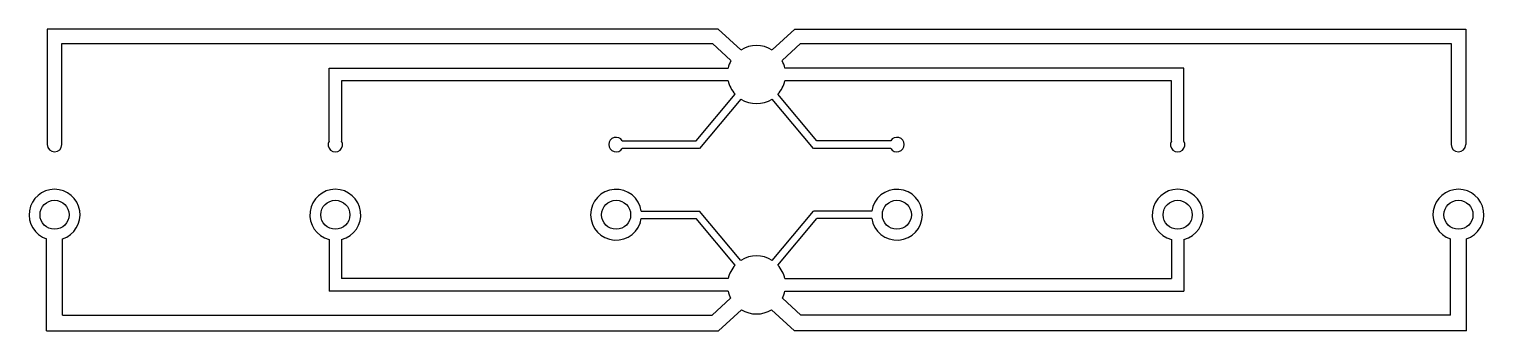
# Model space of a CAD drawing. Extents: x -50000 to 50000, y -10406 to 10362.
import ezdxf

# ---------------------------------------------------------------- set-up
doc = ezdxf.new("R2010")
doc.units = 13
doc.header["$MEASUREMENT"] = 0

msp = doc.modelspace()

# ---------------------------------------------------------------- linework, layer by layer
for p, q in [((-7989, -2964), (-8212, -3410)), ((-7918, -2162), (-3914, -2162)), ((-7918, -2662), (-4147, -2662)), ((-1464, -5875), (-4147, -2662)), ((-1080, -5554), (-3914, -2162)), ((1080, -5554), (3914, -2162)), ((1464, -5875), (4147, -2662)), ((7918, -2162), (3914, -2162)), ((7918, -2662), (4147, -2662)), ((-48794, -10406), (-48794, -4076)), ((-47706, -9317), (-47706, -4076)), ((-29377, -4110), (-29377, -7665)), ((-28523, -4110), (-28523, -6810)), ((28523, -4110), (28523, -6810)), ((29377, -4110), (29377, -7665)), ((47706, -9317), (47706, -4076)), ((48794, -10406), (48794, -4076)), ((-1954, -6810), (-28523, -6810)), ((1954, -6810), (28523, -6810)), ((-1954, -7665), (-29377, -7665)), ((1954, -7665), (29377, -7665)), ((-3039, -9317), (-1781, -8148)), ((-2612, -10406), (-1040, -8946)), ((2612, -10406), (1040, -8946)), ((3039, -9317), (1781, -8148)), ((-47706, -9317), (-3039, -9317)), ((47706, -9317), (3039, -9317)), ((-48794, -10406), (-2612, -10406)), ((48794, -10406), (2612, -10406))]:
    msp.add_line(p, q)
msp.add_lwpolyline([(-1078, 8922), (-2629, 10362), (-48750, 10362), (-48750, 2412), (-48750, 2412, 1), (-47750, 2412), (-47750, 2412), (-47750, 9361), (-3022, 9361), (-1759, 8189)], format="xyb")
for points in [[(1078, 8922), (2629, 10362), (48750, 10362), (48750, 2412)], [(1759, 8189), (3022, 9361), (47750, 9361), (47750, 2412)], [(-29384, 2661), (-29384, 7671), (-1952, 7671)], [(29384, 2661), (29384, 7671), (1952, 7671)], [(-1952, 6804), (-28516, 6804), (-28516, 2661)], [(28516, 2661), (28516, 6804), (1952, 6804)], [(-9226, 2677), (-4154, 2677), (-1474, 5886)], [(-1068, 5546), (-3907, 2148), (-9226, 2148)], [(9226, 2148), (3907, 2148), (1068, 5546)], [(9226, 2677), (4154, 2677), (1474, 5886)]]:
    msp.add_lwpolyline(points)
for centre in [(-48250, -2412), (-28950, -2412), (-9650, -2412), (9650, -2412), (9650, -2412), (28950, -2412), (28950, -2412), (48250, -2412), (48250, -2412)]:
    msp.add_circle(centre, 1000)
for centre, radius, start, end in [((0, 7237), 2000, 57.3716, 122.6284), ((0, 7237), 2000, 151.6068, 167.47687), ((0, 7237), 2000, 12.52313, 28.3932), ((0, 7237), 2000, 192.52313, 222.52036), ((0, 7237), 2000, 317.47964, 347.47687), ((0, 7237), 2000, 237.73228, 302.26772), ((-28950, 2412), 500, 150.15041, 29.84959), ((-9650, 2412), 500, 31.96749, 328.03251), ((9650, 2412), 500, 211.96749, 148.03251), ((28950, 2412), 500, 150.15041, 29.84959), ((48250, 2412), 500, 180, 0), ((-48250, -2412), 1750, 288.12398, 251.87602), ((-28950, -2412), 1750, 284.12644, 255.87356), ((-9650, -2412), 1750, 8.21321, 351.78679), ((9650, -2412), 1750, 188.21321, 171.78679), ((28950, -2412), 1750, 284.12644, 255.87356), ((48250, -2412), 1750, 288.12398, 251.87602), ((0, -7237), 2000, 137.05443, 167.66925), ((0, -7237), 2000, 137.05443, 167.66925), ((0, -7237), 2000, 57.30708, 122.69292), ((0, -7237), 2000, 12.33075, 42.94557), ((0, -7237), 2000, 192.33075, 207.08778), ((0, -7237), 2000, 192.33075, 207.08778), ((0, -7237), 2000, 332.91222, 347.66925), ((0, -7237), 2000, 238.67703, 301.32297)]:
    msp.add_arc(centre, radius, start, end)

doc.saveas('drawing.dxf')
